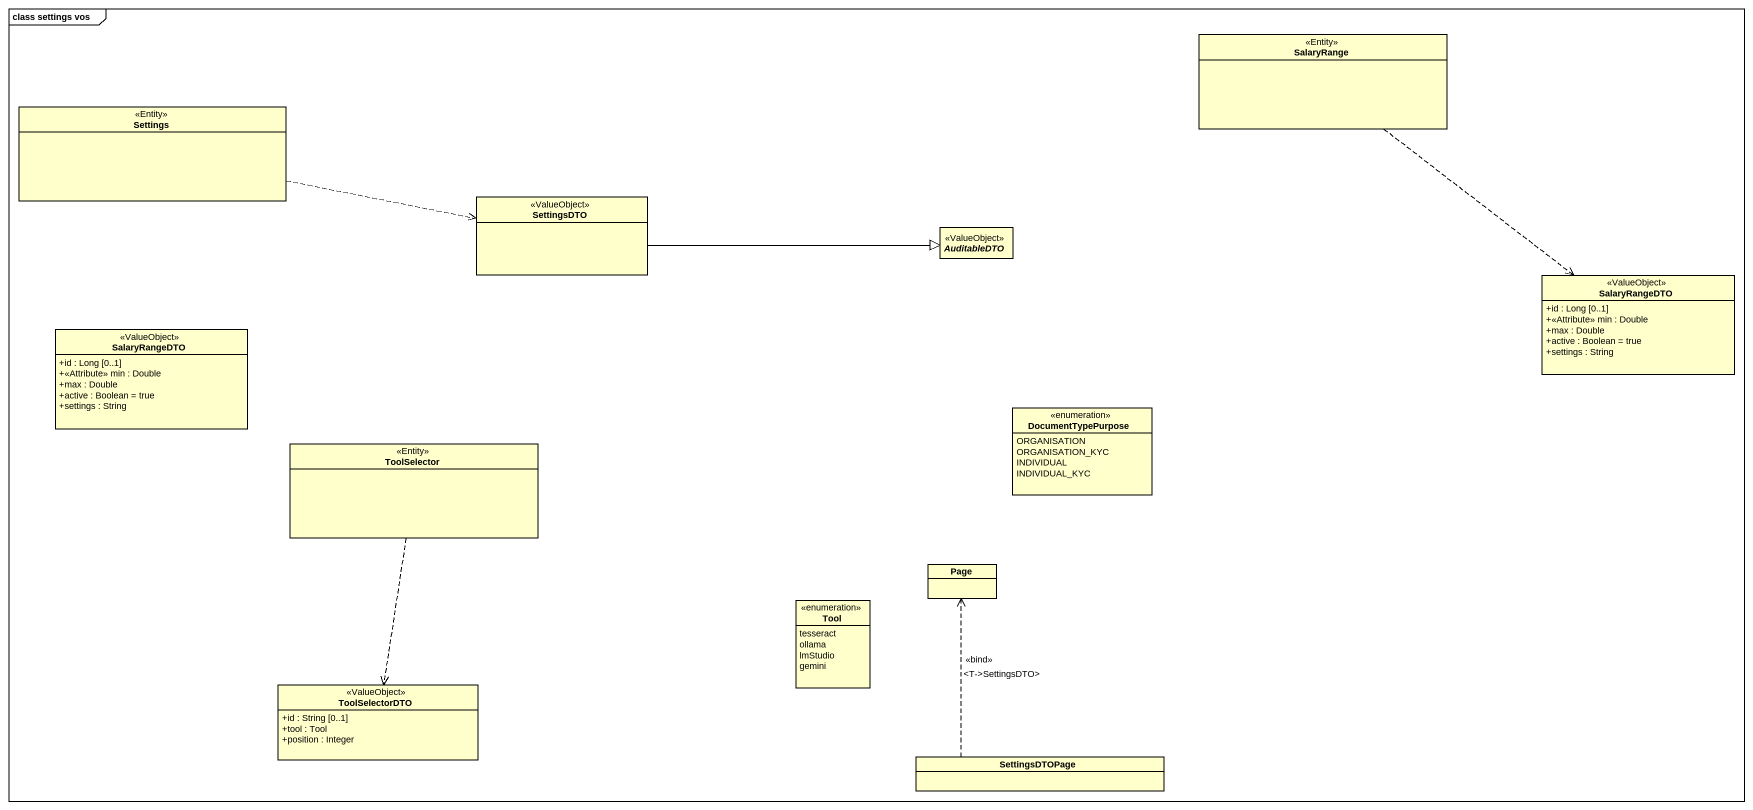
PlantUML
@startuml
mainframe class settings vos
hide circle
hide empty members
skinparam classAttributeIconSize 0
class SalaryRange <<Entity>>
class Settings <<Entity>>
class SettingsDTO <<ValueObject>>
abstract class AuditableDTO <<ValueObject>>
class SalaryRangeDTO <<ValueObject>> {
  +id : Long [0..1]
  +<<Attribute>> min : Double
  +max : Double
  +active : Boolean = true
  +settings : String
}
class "SalaryRangeDTO" as SalaryRangeDTO_2 <<ValueObject>> {
  +id : Long [0..1]
  +<<Attribute>> min : Double
  +max : Double
  +active : Boolean = true
  +settings : String
}
enum DocumentTypePurpose {
  ORGANISATION
  ORGANISATION_KYC
  INDIVIDUAL
  INDIVIDUAL_KYC
}
class ToolSelector <<Entity>>
class "Page" as Page_
enum Tool {
  tesseract
  ollama
  lmStudio
  gemini
}
class ToolSelectorDTO <<ValueObject>> {
  +id : String [0..1]
  +tool : Tool
  +position : Integer
}
class SettingsDTOPage
SalaryRange ..> SalaryRangeDTO
Settings .right.> SettingsDTO
SettingsDTO -right-|> AuditableDTO
ToolSelector ..> ToolSelectorDTO
SettingsDTOPage .up.> Page_ : <<bind>>\n<T->SettingsDTO>
@enduml
